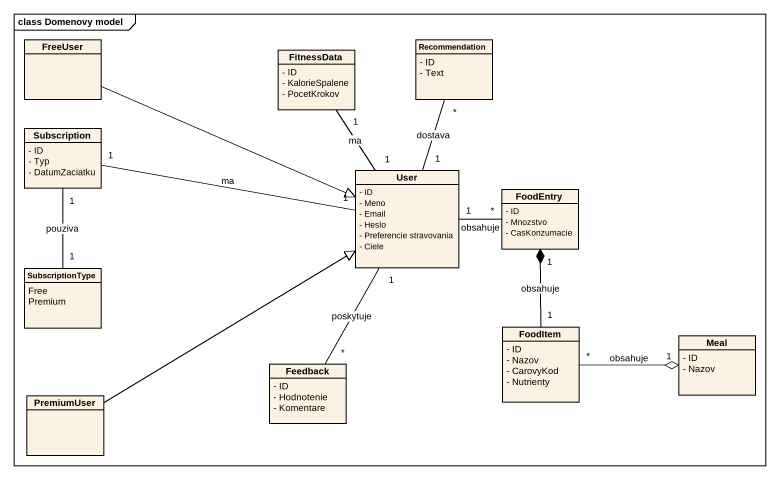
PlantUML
@startuml
mainframe class Domenovy model
hide circle
hide empty members
skinparam classAttributeIconSize 0
class FreeUser
class Recommendation {
  - ID
  - Text
}
class FitnessData {
  - ID
  - KalorieSpalene
  - PocetKrokov
}
class Subscription {
  - ID
  - Typ
  - DatumZaciatku
}
class User {
  - ID
  - Meno
  - Email
  - Heslo
  - Preferencie stravovania
  - Ciele
}
class FoodEntry {
  - ID
  - Mnozstvo
  - CasKonzumacie
}
class SubscriptionType {
  Free
  Premium
}
class FoodItem {
  - ID
  - Nazov
  - CarovyKod
  - Nutrienty
}
class Meal {
  - ID
  - Nazov
}
class Feedback {
  - ID
  - Hodnotenie
  - Komentare
}
class PremiumUser
FreeUser -right-|> User
Recommendation "*" -- "1" User : dostava
FitnessData "1" -- "1" User : ma
Subscription "1" -right- "1" User : ma
FoodEntry "*" -left- "1" User : obsahuje
SubscriptionType "1" -up- "1" Subscription : pouziva
FoodItem "1" -up-* "1" FoodEntry : obsahuje
FoodItem "*" -right-o "1" Meal : obsahuje
Feedback "*" -up- "1" User : poskytuje
PremiumUser -up-|> User
@enduml
